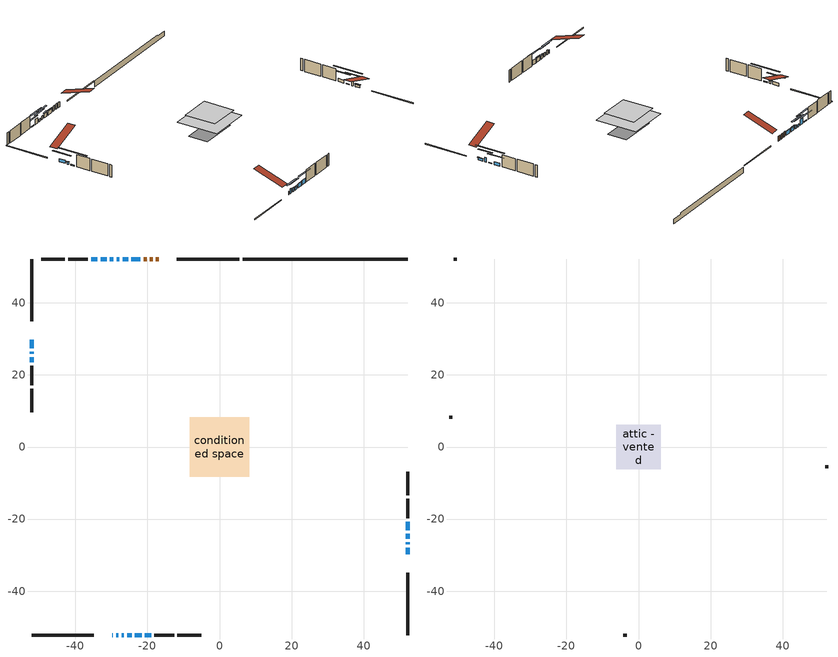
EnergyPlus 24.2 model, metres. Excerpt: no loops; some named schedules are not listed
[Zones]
conditioned space
 floor outside (Floor1 construction): -2.69,-2.69 -2.69,2.69 2.69,2.69 2.69,-2.69 z0.53
 floor adiabatic (AdiabaticFloorConstruction): -8.31,-8.31 -8.31,8.31 8.31,8.31 8.31,-8.31 z2.97
 floor foundation (Slab1 construction): -7.51,-3.92 -7.51,3.92 7.51,3.92 7.51,-3.92 z-1.8
 wall outside (RimJoist1 construction): 5.53,52.18 -11.8,52.18 / -52.18,-52.18 -34.85,-52.18 / -52.18,52.18 -52.18,34.85 / 52.18,-52.18 52.18,-34.85 z0.53:0.83
 wall outside (AdiabaticWallConstruction 1): -16.83,52.18 -17.66,52.18 / -18.59,52.18 -19.3,52.18 / -20.23,52.18 -21.06,52.18 z0.53:2.56
 wall outside (AdiabaticWallConstruction): -29.82,-52.18 -29.61,-52.18 / -52.18,29.82 -52.18,27.38 / -25.61,-52.18 -24.39,-52.18 / 52.18,-23.17 52.18,-20.73 z0.53:1.75; -28.68,-52.18 -28.07,-52.18 / 52.18,-27.06 52.18,-26.45 / -20.7,-52.18 -19,-52.18 z0.53:2.36; -27.15,-52.18 -26.53,-52.18 z0.53:2.06; 52.18,-29.82 52.18,-27.99 / -52.18,26.45 -52.18,25.84 / -29.5,52.18 -30.42,52.18 z0.53:1.45; -21.99,52.18 -24.43,52.18 / -23.46,-52.18 -21.63,-52.18 z0.53:2.05; -25.36,52.18 -26.88,52.18 z0.53:2.16; 52.18,-25.52 52.18,-24.1 / -52.18,24.91 -52.18,23.49 z0.53:0.86; -27.81,52.18 -28.57,52.18 z0.53:1.95; -31.34,52.18 -33,52.18 z0.53:2.61; -33.92,52.18 -35.58,52.18 z0.53:0.84
 wall outside (Wall1 construction): -36.51,52.18 -41.97,52.18 / -18.07,-52.18 -12.6,-52.18 / -52.18,22.56 -52.18,17.09 / 52.18,-19.8 52.18,-14.34 z0.53:5.41
 wall outside (Wall2 construction): -42.9,52.18 -49.47,52.18 / -11.68,-52.18 -5.1,-52.18 / -52.18,16.16 -52.18,9.59 / 52.18,-13.41 52.18,-6.84 z0.53:5.41
 wall foundation (FoundationWall1 construction): 6.46,52.18,-1.8 6.46,52.18,0.53 47.61,52.18,0.53 47.61,52.18,-0.04 52.18,52.18,-0.04 52.18,52.18,-1.8
 window (WindowConstruction 16): -29.82,-52.18 -29.61,-52.18 z0.53:1.75
 window (WindowConstruction 7): -28.68,-52.18 -28.07,-52.18 z0.53:2.36
 window (WindowConstruction 8): -27.14,-52.18 -26.53,-52.18 z0.53:2.05
 window (WindowConstruction 9): -52.18,29.82 -52.18,27.38 z0.53:1.75
 window (WindowConstruction 10): 52.18,-29.82 52.18,-27.99 z0.53:1.44
 window (WindowConstruction 11): -21.99,52.18 -24.43,52.18 z0.53:2.05
 window (WindowConstruction 12): -25.36,52.18 -26.88,52.18 z0.53:2.15
 window (WindowConstruction 13): -25.61,-52.18 -24.39,-52.18 z0.53:1.75
 window (WindowConstruction): 52.18,-27.06 52.18,-26.45 z0.53:2.36
 window (WindowConstruction 14): -23.46,-52.18 -21.63,-52.18 z0.53:2.05
 window (WindowConstruction 15): -52.18,26.45 -52.18,25.84 z0.53:1.44
 window (WindowConstruction 17): 52.18,-25.52 52.18,-24.1 z0.53:0.86
 window (WindowConstruction 18): -52.18,24.91 -52.18,23.49 z0.53:0.86
 window (WindowConstruction 1): 52.18,-23.17 52.18,-20.73 z0.53:1.75
 window (WindowConstruction 2): -27.81,52.18 -28.57,52.18 z0.53:1.95
 window (WindowConstruction 3): -29.5,52.18 -30.42,52.18 z0.53:1.44
 window (WindowConstruction 4): -31.34,52.18 -33,52.18 z0.53:2.61
 window (WindowConstruction 5): -33.93,52.18 -35.58,52.18 z0.53:0.83
 window (WindowConstruction 6): -20.7,-52.18 -19,-52.18 z0.53:2.36
 door (Door): -16.83,52.18 -17.66,52.18 z0.53:2.56
 door (Door 1): -18.59,52.18 -19.3,52.18 z0.53:2.56
 door (Door 2): -20.23,52.18 -21.06,52.18 z0.53:2.56
 ceiling adiabatic (AdiabaticFloorConstruction): 8.31,-8.31 8.31,8.31 -8.31,8.31 -8.31,-8.31 z2.97
attic - vented
 floor to conditioned space (Floor2 construction Reversed): -6.18,-6.18 -6.18,6.18 6.18,6.18 6.18,-6.18 z5.41
 wall outside (Wall3 construction): -50.4,52.18 -51.25,52.18 / -4.18,-52.18 -3.32,-52.18 / -52.18,8.67 -52.18,7.81 / 52.18,-5.91 52.18,-5.06 z0.53:5.41
 roof outside (Roof1 construction): -15.9,52.18,5.41 -15.9,40.15,9.42 -12.73,40.15,9.42 -12.73,52.18,5.41; -30.75,-52.18,5.41 -30.75,-40.15,9.42 -33.92,-40.15,9.42 -33.92,-52.18,5.41; -52.18,30.75,5.41 -40.15,30.75,9.42 -40.15,33.92,9.42 -52.18,33.92,5.41; 52.18,-30.75,5.41 40.15,-30.75,9.42 40.15,-33.92,9.42 52.18,-33.92,5.41
shading: -25.43,-52.18 -31.32,-52.18 -31.32,-52.59 -25.43,-52.59 z5; -23.9,-52.18 -29.78,-52.18 -29.78,-52.59 -23.9,-52.59 z4.69; -52.18,24.74 -52.18,32.46 -52.59,32.46 -52.59,24.74 z4.39; 52.18,-27.79 52.18,-30.02 52.59,-30.02 52.59,-27.79 z1.65; -24.63,52.18 -21.79,52.18 -21.79,52.59 -24.63,52.59 z2.26; -27.08,52.18 -25.16,52.18 -25.16,52.59 -27.08,52.59 z2.36; -24.19,-52.18 -25.81,-52.18 -25.81,-52.59 -24.19,-52.59 z1.95; 52.18,-23.81 52.18,-29.7 52.59,-29.7 52.59,-23.81 z5; -21.43,-52.18 -23.66,-52.18 -23.66,-52.59 -21.43,-52.59 z2.26; -52.18,25.64 -52.18,26.65 -52.59,26.65 -52.59,25.64 z1.65; 52.18,-18.72 52.18,-30.9 52.59,-30.9 52.59,-18.72 z6.24; -52.18,18.11 -52.18,30.29 -52.59,30.29 -52.59,18.11 z6.24; 52.18,-18.09 52.18,-25.81 52.59,-25.81 52.59,-18.09 z4.39; -31.21,52.18 -25.17,52.18 -25.17,52.59 -31.21,52.59 z4.59; -33.05,52.18 -26.86,52.18 -26.86,52.59 -33.05,52.59 z4.08; -35.64,52.18 -28.7,52.18 -28.7,52.59 -35.64,52.59 z5.25; -38.22,52.18 -31.29,52.18 -31.29,52.59 -38.22,52.59 z3.47; -16.36,-52.18 -23.34,-52.18 -23.34,-52.59 -16.36,-52.59 z5
[Building]
Building 1: Terrain=Suburbs
[Site:Location]
Toronto City Centre_ON: Latitude {deg}=43.63; Longitude {deg}=-79.39; Time Zone {hr}=-5; Elevation {m}=77; Keep Site Location Information=Yes
[Site:GroundTemperature:Shallow]
5.01852, 3.26908, 3.12898, 3.95918, 7.29196, 10.6092, 13.4851, 15.3069, 15.4617, 13.9799, 11.1774, 7.9619
[Site:WaterMainsTemperature]
Calculation Method=Schedule; Temperature Schedule=mains temperature schedule
[Material] Roughness=Rough; Thermal Absorptance=0.9
Name | Thickness {m} | Conductivity {W/m-K} | Density {kg/m3} | Specific Heat {J/kg-K} | Solar Absorptance | Visible Absorptance
asphalt or fiberglass shingles | 0.00635 | 0.162714 | 1121.4 | 1465.45 | 0.4 | 0.4
ceiling stud and cavity | 0.1397 | 0.0759208 | 65.682 | 1177.47 | 0.7 | 0.7
concrete 4.0 in. | 0.1016 | 1.803125 | 2242.8 | 837.4 | 0.7 | 0.7
concrete 8.0 in. | 0.2032 | 1.803125 | 2242.8 | 837.4 | 0.7 | 0.7
door material | 0.04445 | 0.327969 | 512.64 | 1214.23 | 0.7 | 0.7
door material 1 | 0.04445 | 0.0639163 | 512.64 | 1214.23 | 0.7 | 0.7
door material 2 | 0.04445 | 0.188738 | 512.64 | 1214.23 | 0.7 | 0.7
exterior vertical ins | 0.0247524 | 0.029427 | 32.04 | 1214.23 | 0.7 | 0.7
floor covering | 0.0127 | 0.0433444 | 54.468 | 1339.84 | 0.6 | 0.6
floor rigid ins | 0.103632 | 0.029427 | 32.04 | 1214.23 | 0.7 | 0.7
floor rigid ins 1; wall rigid ins 1 | 0.512978 | 0.029427 | 32.04 | 1214.23 | 0.7 | 0.7
floor stud and cavity | 0.1397 | 0.233898 | 92.3553 | 1139.71 | 0.7 | 0.7
floor stud and cavity 1 | 0.1397 | 1.75129 | 37.0049 | 1207.88 | 0.7 | 0.7
furniture material conditioned space 1 | 0.1524 | 0.115458 | 640.8 | 1214.23 | 0.6 | 0.6
gypsum board | 0.0127 | 0.160291 | 801 | 837.4 | 0.6 | 0.6
gypsum board 1 | 0.0127 | 0.160291 | 801 | 837.4 | 0.7 | 0.7
osb sheathing 0.5 in. | 0.0127 | 0.115458 | 512.64 | 1214.23 | 0.7 | 0.7
osb sheathing 0.75 in. | 0.01905 | 0.115458 | 512.64 | 1214.23 | 0.7 | 0.7
osb sheathing 2.0 in. | 0.0508 | 0.115458 | 512.64 | 1214.23 | 0.7 | 0.7
rim joist rigid ins; wall rigid ins | 0.051816 | 0.029427 | 32.04 | 1214.23 | 0.7 | 0.7
rim joist stud and cavity | 0.0508 | 0.035244 | 125.044 | 1163.47 | 0.6 | 0.6
wall stud and cavity | 0.1397 | 0.158678 | 139.0536 | 1170.24 | 0.7 | 0.7
wall stud and cavity 1 | 0.1397 | 0.160606 | 139.0536 | 1170.24 | 0.7 | 0.7
wall stud and cavity 2 | 0.0889 | 6.9971 | 50.32683 | 1063.81 | 0.6 | 0.6
wall stud and cavity 3 | 0.0889 | 0.380278 | 52.3479 | 1209.89 | 0.7 | 0.7
wall stud and cavity 4 | 0.0889 | 0.391764 | 83.0341 | 1211.67 | 0.7 | 0.7
wood siding | 0.0254 | 0.102417 | 544.68 | 1172.36 | 0.4 | 0.4
wood siding 1 | 0.00254 | 0.102417 | 544.68 | 1172.36 | 0.4 | 0.4
wood siding 2; wood siding 3; wood siding 4 | 0.0254 | 0.102417 | 544.68 | 1172.36 | 0.7 | 0.7
[WindowMaterial:SimpleGlazingSystem]
Name | U-Factor {W/m2-K} | Solar Heat Gain Coefficient
WindowMaterial | 2.51195 | 0.59
WindowMaterial 1 | 2.438701 | 0.62
WindowMaterial 10 | 2.5375 | 0.58
WindowMaterial 11 | 2.38476 | 0.65
WindowMaterial 12 | 2.56248 | 0.57
WindowMaterial 13 | 2.67661 | 0.51
WindowMaterial 14 | 2.731118 | 0.48
WindowMaterial 2 | 2.48583 | 0.6
WindowMaterial 3 | 2.50173 | 0.59
WindowMaterial 4 | 2.97981 | 0.59
WindowMaterial 5 | 2.72544 | 0.5
WindowMaterial 6 | 2.37568 | 0.65
WindowMaterial 7 | 2.52217 | 0.59
WindowMaterial 8 | 2.418828 | 0.63
WindowMaterial 9 | 2.393277 | 0.64
[Construction]
AdiabaticFloorConstruction: floor stud and cavity 1, floor rigid ins 1, osb sheathing 0.75 in., floor covering
AdiabaticWallConstruction: wood siding 3, wall rigid ins 1, wall stud and cavity 3, gypsum board
AdiabaticWallConstruction 1: wood siding 4, wall rigid ins 1, wall stud and cavity 3, gypsum board
Door: door material
Door 1: door material 1
Door 2: door material 2
Floor1 construction: floor stud and cavity, floor rigid ins, osb sheathing 0.75 in., floor covering
Floor2 construction Reversed: gypsum board, ceiling stud and cavity
FoundationWall1 construction: concrete 8.0 in., gypsum board 1
furniture construction conditioned space 1: furniture material conditioned space 1
PartitionWallConstruction: gypsum board, wall stud and cavity 4, gypsum board
RimJoist1 construction: wood siding 2, rim joist rigid ins, osb sheathing 2.0 in., rim joist stud and cavity
Roof1 construction: asphalt or fiberglass shingles
Slab1 construction: concrete 4.0 in.
Wall1 construction: wood siding, wall rigid ins, osb sheathing 0.5 in., wall stud and cavity, gypsum board
Wall2 construction: wood siding, wall rigid ins, osb sheathing 0.5 in., wall stud and cavity 1, gypsum board
Wall3 construction: wood siding 1, wall stud and cavity 2
WindowConstruction; WindowConstruction 7: WindowMaterial
WindowConstruction 1; WindowConstruction 9: WindowMaterial 1
WindowConstruction 10; WindowConstruction 3: WindowMaterial 3
WindowConstruction 11: WindowMaterial 8
WindowConstruction 12: WindowMaterial 9
WindowConstruction 13: WindowMaterial 10
WindowConstruction 14: WindowMaterial 11
WindowConstruction 15: WindowMaterial 12
WindowConstruction 16: WindowMaterial 13
WindowConstruction 17; WindowConstruction 18: WindowMaterial 14
WindowConstruction 2: WindowMaterial 2
WindowConstruction 4: WindowMaterial 4
WindowConstruction 5: WindowMaterial 5
WindowConstruction 6: WindowMaterial 6
WindowConstruction 8: WindowMaterial 7
[Zone] Multiplier=1; Part of Total Floor Area=Yes
Name | Volume {m3}
attic - vented | 99.3139
conditioned space | 1041.3
[Space]
Name | Zone | Volume {m3}
attic - vented 1 | attic - vented | 99.3139
conditioned space 1 | conditioned space | 1041.3
[ZoneInfiltration:EffectiveLeakageArea]
infil attic - vented 1: Zone or Space=attic - vented 1; Schedule=Always On Discrete; Effective Air Leakage Area {cm2}=6423.58; Stack Coefficient=0.000617982; Wind Coefficient=1.67961e-05
[ZoneMixing]
whole house fan mix: Zone or Space=attic - vented; Schedule=Always On Continuous; Design Flow Rate Calculation Method=Flow/Zone; Design Flow Rate {m3/s}=0; Source Zone or Space=conditioned space
[SurfaceProperty:ExposedFoundationPerimeter]
Slab1: Exposed Perimeter Calculation Method=TotalExposedPerimeter; Total Exposed Perimeter {m}=45.719
[InternalMass] Zone or ZoneList=conditioned space; Space or SpaceList=conditioned space 1
Name | Construction | Surface Area {m2}
furniture mass conditioned space 1 | furniture construction conditioned space 1 | 169.116
partition wall mass | PartitionWallConstruction | 422.791
[Lights]
interior lighting: Zone or ZoneList or Space or SpaceList=conditioned space 1; Schedule=interior lighting schedule; Design Level Calculation Method=LightingLevel; Lighting Level {W}=343.2; Return Air Fraction=0; Fraction Radiant=0.6; Fraction Visible=0.2; Fraction Replaceable=1
[People]
occupants: Zone or ZoneList or Space or SpaceList=conditioned space 1; Number of People Schedule=occupants schedule; Number of People Calculation Method=People; Number of People=3; Fraction Radiant=0.314171; Sensible Heat Fraction=0.56303; Activity Level Schedule=occupants activity schedule; Carbon Dioxide Generation Rate {m3/s-W}=0; Enable ASHRAE 55 Comfort Warnings=No; Mean Radiant Temperature Calculation Type=EnclosureAveraged
[ElectricEquipment] Zone or ZoneList or Space or SpaceList=conditioned space 1; Design Level Calculation Method=EquipmentLevel
Name | Schedule | Design Level {W} | Fraction Latent | Fraction Radiant | Fraction Lost
clothes dryer | clothes dryer schedule | 140.772 | 0.015 | 0.081 | 0.85
clothes washer | clothes washer schedule | 32.1985 | 0.03 | 0.162 | 0.7
cooking range | cooking range schedule | 215.147 | 0.08 | 0.432 | 0.2
dishwasher | dishwasher schedule | 66.8632 | 0.3 | 0.18 | 0.4
fridge | fridge schedule | 72.9452 | 0 | 0.6 | 0
mech vent bath fan 0 | mech vent bath fan 0 schedule | 50.2 | 0 | 0 | 1
mech vent bath fan 1 | mech vent bath fan 1 schedule | 50.2 | 0 | 0 | 1
mech vent house fan | mech vent house fan schedule | 0 | 0 | 0 | 1
mech vent house fan cfis | mech vent house fan cfis schedule | 0 | 0 | 0 | 0
mech vent range fan 0 | mech vent range fan 0 schedule | 57 | 0 | 0 | 1
misc plug loads | misc plug loads schedule | 494.7 | 0.045 | 0.513 | 0.1
whole house fan | Always On Discrete | 0 | 0 | 0 | 1
[OtherEquipment] Zone or ZoneList or Space or SpaceList=conditioned space 1; Design Level Calculation Method=EquipmentLevel
Name | Fuel Type | Schedule | Design Level {W} | Fraction Latent | Fraction Radiant | Fraction Lost
clothes dryer 1 | Electricity | clothes dryer schedule | 0 | 0.015 | 0.081 | 0.85
cooking range 1 | Electricity | cooking range schedule | 0 | 0.08 | 0.432 | 0.2
general water use latent | None | general water use schedule | 62.594 | 1 | 0 | 0
general water use sensible | None | general water use schedule | -61.6891 | 0 | 0.6 | 0
mech vent house fan latent load | None | Always On Discrete | 0 | 1 | 0 | 0
mech vent house fan sensible load | None | Always On Discrete | 0 | 0 | 0 | 0
water heater energy adjustment1 | NaturalGas | Always On Discrete | 0.01 | 0 | 0 | 1
[ZoneInfiltration:DesignFlowRate] Zone or ZoneList or Space or SpaceList=conditioned space 1; Schedule=Always On Discrete; Design Flow Rate Calculation Method=Flow/Zone; Design Flow Rate {m3/s}=0
infil flow; natural vent flow; whole house fan flow
[Foundation:Kiva]
Foundation Kiva 1: Initial Indoor Air Temperature {C}=18; Wall Height Above Grade {m}=0.530017; Wall Depth Below Slab {m}=0.2032; Custom Block Material Name 1=exterior vertical ins; Custom Block Depth 1 {m}=2.33001; Custom Block X Position 1 {m}=0.2159; Custom Block Z Position 1 {m}=0
[Foundation:Kiva:Settings]
Soil Conductivity {W/m-K}=0.849921; Soil Density {kg/m3}=1842.3; Soil Specific Heat {J/kg-K}=418.7; Ground Solar Absorptivity=0.9; Ground Thermal Absorptivity=0.9; Ground Surface Roughness {m}=0.03; Far-Field Width {m}=40; Deep-Ground Boundary Condition=ZeroFlux; Deep-Ground Depth {m}=40; Minimum Cell Dimension {m}=0.2; Maximum Cell Growth Coefficient=3; Simulation Timestep=Timestep
[Exterior:Lights]
exterior lighting: Schedule=exterior lighting schedule; Design Level {W}=75.6
[Schedule:Constant]
Name | Hourly Value
Always On Continuous; mech vent house fan schedule; mech vent house fan cfis schedule; Always On Discrete | 1
occupants activity schedule | 117.228
fridge schedule | 0
[Schedule:Week:Daily]
interior lighting schedule Week Rule - Jan1-Jan27: interior lighting schedule day, interior lighting schedule day, interior lighting schedule day, interior lighting schedule day, interior lighting schedule day, interior lighting schedule day, interior lighting schedule day, interior lighting schedule default day, interior lighting schedule default day, interior lighting schedule default day, interior lighting schedule default day, interior lighting schedule default day
interior lighting schedule Week Rule - Jan28-Feb3: interior lighting schedule day, interior lighting schedule day, interior lighting schedule day, interior lighting schedule day, interior lighting schedule day 1, interior lighting schedule day 1, interior lighting schedule day 1, interior lighting schedule default day, interior lighting schedule default day, interior lighting schedule default day, interior lighting schedule default day, interior lighting schedule default day
interior lighting schedule Week Rule - Feb4-Feb24: interior lighting schedule day 1, interior lighting schedule day 1, interior lighting schedule day 1, interior lighting schedule day 1, interior lighting schedule day 1, interior lighting schedule day 1, interior lighting schedule day 1, interior lighting schedule default day, interior lighting schedule default day, interior lighting schedule default day, interior lighting schedule default day, interior lighting schedule default day
interior lighting schedule Week Rule - Feb25-Mar3: interior lighting schedule day 1, interior lighting schedule day 1, interior lighting schedule day 1, interior lighting schedule day 1, interior lighting schedule day 2, interior lighting schedule day 2, interior lighting schedule day 2, interior lighting schedule default day, interior lighting schedule default day, interior lighting schedule default day, interior lighting schedule default day, interior lighting schedule default day
interior lighting schedule Week Rule - Mar4-Mar31: interior lighting schedule day 2, interior lighting schedule day 2, interior lighting schedule day 2, interior lighting schedule day 2, interior lighting schedule day 2, interior lighting schedule day 2, interior lighting schedule day 2, interior lighting schedule default day, interior lighting schedule default day, interior lighting schedule default day, interior lighting schedule default day, interior lighting schedule default day
interior lighting schedule Week Rule - Apr1-Apr28: interior lighting schedule day 3, interior lighting schedule day 3, interior lighting schedule day 3, interior lighting schedule day 3, interior lighting schedule day 3, interior lighting schedule day 3, interior lighting schedule day 3, interior lighting schedule default day, interior lighting schedule default day, interior lighting schedule default day, interior lighting schedule default day, interior lighting schedule default day
interior lighting schedule Week Rule - Apr29-May5: interior lighting schedule day 3, interior lighting schedule day 3, interior lighting schedule day 4, interior lighting schedule day 4, interior lighting schedule day 4, interior lighting schedule day 4, interior lighting schedule day 4, interior lighting schedule default day, interior lighting schedule default day, interior lighting schedule default day, interior lighting schedule default day, interior lighting schedule default day
interior lighting schedule Week Rule - May6-May26: interior lighting schedule day 4, interior lighting schedule day 4, interior lighting schedule day 4, interior lighting schedule day 4, interior lighting schedule day 4, interior lighting schedule day 4, interior lighting schedule day 4, interior lighting schedule default day, interior lighting schedule default day, interior lighting schedule default day, interior lighting schedule default day, interior lighting schedule default day
interior lighting schedule Week Rule - May27-Jun2: interior lighting schedule day 4, interior lighting schedule day 4, interior lighting schedule day 4, interior lighting schedule day 4, interior lighting schedule day 4, interior lighting schedule day 5, interior lighting schedule day 5, interior lighting schedule default day, interior lighting schedule default day, interior lighting schedule default day, interior lighting schedule default day, interior lighting schedule default day
interior lighting schedule Week Rule - Jun3-Jun30: interior lighting schedule day 5, interior lighting schedule day 5, interior lighting schedule day 5, interior lighting schedule day 5, interior lighting schedule day 5, interior lighting schedule day 5, interior lighting schedule day 5, interior lighting schedule default day, interior lighting schedule default day, interior lighting schedule default day, interior lighting schedule default day, interior lighting schedule default day
interior lighting schedule Week Rule - Jul1-Jul28: interior lighting schedule day 6, interior lighting schedule day 6, interior lighting schedule day 6, interior lighting schedule day 6, interior lighting schedule day 6, interior lighting schedule day 6, interior lighting schedule day 6, interior lighting schedule default day, interior lighting schedule default day, interior lighting schedule default day, interior lighting schedule default day, interior lighting schedule default day
interior lighting schedule Week Rule - Jul29-Aug4: interior lighting schedule day 6, interior lighting schedule day 6, interior lighting schedule day 6, interior lighting schedule day 7, interior lighting schedule day 7, interior lighting schedule day 7, interior lighting schedule day 7, interior lighting schedule default day, interior lighting schedule default day, interior lighting schedule default day, interior lighting schedule default day, interior lighting schedule default day
interior lighting schedule Week Rule - Aug5-Aug25: interior lighting schedule day 7, interior lighting schedule day 7, interior lighting schedule day 7, interior lighting schedule day 7, interior lighting schedule day 7, interior lighting schedule day 7, interior lighting schedule day 7, interior lighting schedule default day, interior lighting schedule default day, interior lighting schedule default day, interior lighting schedule default day, interior lighting schedule default day
interior lighting schedule Week Rule - Aug26-Sep1: interior lighting schedule day 7, interior lighting schedule day 7, interior lighting schedule day 7, interior lighting schedule day 7, interior lighting schedule day 7, interior lighting schedule day 7, interior lighting schedule day 8, interior lighting schedule default day, interior lighting schedule default day, interior lighting schedule default day, interior lighting schedule default day, interior lighting schedule default day
interior lighting schedule Week Rule - Sep2-Sep29: interior lighting schedule day 8, interior lighting schedule day 8, interior lighting schedule day 8, interior lighting schedule day 8, interior lighting schedule day 8, interior lighting schedule day 8, interior lighting schedule day 8, interior lighting schedule default day, interior lighting schedule default day, interior lighting schedule default day, interior lighting schedule default day, interior lighting schedule default day
interior lighting schedule Week Rule - Sep30-Oct6: interior lighting schedule day 8, interior lighting schedule day 9, interior lighting schedule day 9, interior lighting schedule day 9, interior lighting schedule day 9, interior lighting schedule day 9, interior lighting schedule day 9, interior lighting schedule default day, interior lighting schedule default day, interior lighting schedule default day, interior lighting schedule default day, interior lighting schedule default day
interior lighting schedule Week Rule - Oct7-Oct27: interior lighting schedule day 9, interior lighting schedule day 9, interior lighting schedule day 9, interior lighting schedule day 9, interior lighting schedule day 9, interior lighting schedule day 9, interior lighting schedule day 9, interior lighting schedule default day, interior lighting schedule default day, interior lighting schedule default day, interior lighting schedule default day, interior lighting schedule default day
interior lighting schedule Week Rule - Oct28-Nov3: interior lighting schedule day 9, interior lighting schedule day 9, interior lighting schedule day 9, interior lighting schedule day 9, interior lighting schedule day 10, interior lighting schedule day 10, interior lighting schedule day 10, interior lighting schedule default day, interior lighting schedule default day, interior lighting schedule default day, interior lighting schedule default day, interior lighting schedule default day
interior lighting schedule Week Rule - Nov4-Nov24: interior lighting schedule day 10, interior lighting schedule day 10, interior lighting schedule day 10, interior lighting schedule day 10, interior lighting schedule day 10, interior lighting schedule day 10, interior lighting schedule day 10, interior lighting schedule default day, interior lighting schedule default day, interior lighting schedule default day, interior lighting schedule default day, interior lighting schedule default day
interior lighting schedule Week Rule - Nov25-Dec1: interior lighting schedule day 10, interior lighting schedule day 10, interior lighting schedule day 10, interior lighting schedule day 10, interior lighting schedule day 10, interior lighting schedule day 10, interior lighting schedule day 11, interior lighting schedule default day, interior lighting schedule default day, interior lighting schedule default day, interior lighting schedule default day, interior lighting schedule default day
interior lighting schedule Week Rule - Dec2-Dec31: interior lighting schedule day 11, interior lighting schedule day 11, interior lighting schedule day 11, interior lighting schedule day 11, interior lighting schedule day 11, interior lighting schedule day 11, interior lighting schedule day 11, interior lighting schedule default day, interior lighting schedule default day, interior lighting schedule default day, interior lighting schedule default day, interior lighting schedule default day
occupants schedule Week Rule - Jan1-Dec31: occupants schedule day, occupants schedule day, occupants schedule day, occupants schedule day, occupants schedule day, occupants schedule day, occupants schedule day, occupants schedule default day, occupants schedule default day, occupants schedule default day, occupants schedule default day, occupants schedule default day
clothes dryer schedule Week Rule - Jan1-Dec31: clothes dryer schedule day, clothes dryer schedule day, clothes dryer schedule day, clothes dryer schedule day, clothes dryer schedule day, clothes dryer schedule day, clothes dryer schedule day, clothes dryer schedule default day, clothes dryer schedule default day, clothes dryer schedule default day, clothes dryer schedule default day, clothes dryer schedule default day
clothes washer schedule Week Rule - Jan1-Dec31: clothes washer schedule day, clothes washer schedule day, clothes washer schedule day, clothes washer schedule day, clothes washer schedule day, clothes washer schedule day, clothes washer schedule day, clothes washer schedule default day, clothes washer schedule default day, clothes washer schedule default day, clothes washer schedule default day, clothes washer schedule default day
cooking range schedule Week Rule - Jan1-Dec31: cooking range schedule day, cooking range schedule day, cooking range schedule day, cooking range schedule day, cooking range schedule day, cooking range schedule day, cooking range schedule day, cooking range schedule default day, cooking range schedule default day, cooking range schedule default day, cooking range schedule default day, cooking range schedule default day
dishwasher schedule Week Rule - Jan1-Dec31: dishwasher schedule day, dishwasher schedule day, dishwasher schedule day, dishwasher schedule day, dishwasher schedule day, dishwasher schedule day, dishwasher schedule day, dishwasher schedule default day, dishwasher schedule default day, dishwasher schedule default day, dishwasher schedule default day, dishwasher schedule default day
mech vent bath fan 0 schedule Week Rule - Jan1-Dec31: mech vent bath fan 0 schedule day, mech vent bath fan 0 schedule day, mech vent bath fan 0 schedule day, mech vent bath fan 0 schedule day, mech vent bath fan 0 schedule day, mech vent bath fan 0 schedule day, mech vent bath fan 0 schedule day, mech vent bath fan 0 schedule default day, mech vent bath fan 0 schedule default day, mech vent bath fan 0 schedule default day, mech vent bath fan 0 schedule default day, mech vent bath fan 0 schedule default day
mech vent bath fan 1 schedule Week Rule - Jan1-Dec31: mech vent bath fan 1 schedule day, mech vent bath fan 1 schedule day, mech vent bath fan 1 schedule day, mech vent bath fan 1 schedule day, mech vent bath fan 1 schedule day, mech vent bath fan 1 schedule day, mech vent bath fan 1 schedule day, mech vent bath fan 1 schedule default day, mech vent bath fan 1 schedule default day, mech vent bath fan 1 schedule default day, mech vent bath fan 1 schedule default day, mech vent bath fan 1 schedule default day
mech vent range fan 0 schedule Week Rule - Jan1-Dec31: mech vent range fan 0 schedule day, mech vent range fan 0 schedule day, mech vent range fan 0 schedule day, mech vent range fan 0 schedule day, mech vent range fan 0 schedule day, mech vent range fan 0 schedule day, mech vent range fan 0 schedule day, mech vent range fan 0 schedule default day, mech vent range fan 0 schedule default day, mech vent range fan 0 schedule default day, mech vent range fan 0 schedule default day, mech vent range fan 0 schedule default day
misc plug loads schedule Week Rule - Jan1-Dec31: misc plug loads schedule day, misc plug loads schedule day, misc plug loads schedule day, misc plug loads schedule day, misc plug loads schedule day, misc plug loads schedule day, misc plug loads schedule day, misc plug loads schedule default day, misc plug loads schedule default day, misc plug loads schedule default day, misc plug loads schedule default day, misc plug loads schedule default day
general water use schedule Week Rule - Jan1-Dec31: general water use schedule day, general water use schedule day, general water use schedule day, general water use schedule day, general water use schedule day, general water use schedule day, general water use schedule day, general water use schedule default day, general water use schedule default day, general water use schedule default day, general water use schedule default day, general water use schedule default day
exterior lighting schedule Week Rule - Jan1-Jan27: exterior lighting schedule day, exterior lighting schedule day, exterior lighting schedule day, exterior lighting schedule day, exterior lighting schedule day, exterior lighting schedule day, exterior lighting schedule day, exterior lighting schedule default day, exterior lighting schedule default day, exterior lighting schedule default day, exterior lighting schedule default day, exterior lighting schedule default day
exterior lighting schedule Week Rule - Jan28-Feb3: exterior lighting schedule day, exterior lighting schedule day, exterior lighting schedule day, exterior lighting schedule day, exterior lighting schedule day 1, exterior lighting schedule day 1, exterior lighting schedule day 1, exterior lighting schedule default day, exterior lighting schedule default day, exterior lighting schedule default day, exterior lighting schedule default day, exterior lighting schedule default day
exterior lighting schedule Week Rule - Feb4-Feb24: exterior lighting schedule day 1, exterior lighting schedule day 1, exterior lighting schedule day 1, exterior lighting schedule day 1, exterior lighting schedule day 1, exterior lighting schedule day 1, exterior lighting schedule day 1, exterior lighting schedule default day, exterior lighting schedule default day, exterior lighting schedule default day, exterior lighting schedule default day, exterior lighting schedule default day
exterior lighting schedule Week Rule - Feb25-Mar3: exterior lighting schedule day 1, exterior lighting schedule day 1, exterior lighting schedule day 1, exterior lighting schedule day 1, exterior lighting schedule day 2, exterior lighting schedule day 2, exterior lighting schedule day 2, exterior lighting schedule default day, exterior lighting schedule default day, exterior lighting schedule default day, exterior lighting schedule default day, exterior lighting schedule default day
exterior lighting schedule Week Rule - Mar4-Mar31: exterior lighting schedule day 2, exterior lighting schedule day 2, exterior lighting schedule day 2, exterior lighting schedule day 2, exterior lighting schedule day 2, exterior lighting schedule day 2, exterior lighting schedule day 2, exterior lighting schedule default day, exterior lighting schedule default day, exterior lighting schedule default day, exterior lighting schedule default day, exterior lighting schedule default day
exterior lighting schedule Week Rule - Apr1-Apr28: exterior lighting schedule day 3, exterior lighting schedule day 3, exterior lighting schedule day 3, exterior lighting schedule day 3, exterior lighting schedule day 3, exterior lighting schedule day 3, exterior lighting schedule day 3, exterior lighting schedule default day, exterior lighting schedule default day, exterior lighting schedule default day, exterior lighting schedule default day, exterior lighting schedule default day
exterior lighting schedule Week Rule - Apr29-May5: exterior lighting schedule day 3, exterior lighting schedule day 3, exterior lighting schedule day 4, exterior lighting schedule day 4, exterior lighting schedule day 4, exterior lighting schedule day 4, exterior lighting schedule day 4, exterior lighting schedule default day, exterior lighting schedule default day, exterior lighting schedule default day, exterior lighting schedule default day, exterior lighting schedule default day
exterior lighting schedule Week Rule - May6-May26: exterior lighting schedule day 4, exterior lighting schedule day 4, exterior lighting schedule day 4, exterior lighting schedule day 4, exterior lighting schedule day 4, exterior lighting schedule day 4, exterior lighting schedule day 4, exterior lighting schedule default day, exterior lighting schedule default day, exterior lighting schedule default day, exterior lighting schedule default day, exterior lighting schedule default day
[Schedule:Year]
interior lighting schedule: interior lighting schedule Week Rule - Jan1-Jan27, 1, 1, 1, 27, interior lighting schedule Week Rule - Jan28-Feb3, 1, 28, 2, 3, interior lighting schedule Week Rule - Feb4-Feb24, 2, 4, 2, 24, interior lighting schedule Week Rule - Feb25-Mar3, 2, 25, 3, 3, interior lighting schedule Week Rule - Mar4-Mar31, 3, 4, 3, 31, interior lighting schedule Week Rule - Apr1-Apr28, 4, 1, 4, 28, interior lighting schedule Week Rule - Apr29-May5, 4, 29, 5, 5, interior lighting schedule Week Rule - May6-May26, 5, 6, 5, 26, interior lighting schedule Week Rule - May27-Jun2, 5, 27, 6, 2, interior lighting schedule Week Rule - Jun3-Jun30, 6, 3, 6, 30, interior lighting schedule Week Rule - Jul1-Jul28, 7, 1, 7, 28, interior lighting schedule Week Rule - Jul29-Aug4, 7, 29, 8, 4, interior lighting schedule Week Rule - Aug5-Aug25, 8, 5, 8, 25, interior lighting schedule Week Rule - Aug26-Sep1, 8, 26, 9, 1, interior lighting schedule Week Rule - Sep2-Sep29, 9, 2, 9, 29, interior lighting schedule Week Rule - Sep30-Oct6, 9, 30, 10, 6, interior lighting schedule Week Rule - Oct7-Oct27, 10, 7, 10, 27, interior lighting schedule Week Rule - Oct28-Nov3, 10, 28, 11, 3, interior lighting schedule Week Rule - Nov4-Nov24, 11, 4, 11, 24, interior lighting schedule Week Rule - Nov25-Dec1, 11, 25, 12, 1, interior lighting schedule Week Rule - Dec2-Dec31, 12, 2, 12, 31
occupants schedule: occupants schedule Week Rule - Jan1-Dec31, 1, 1, 12, 31
clothes dryer schedule: clothes dryer schedule Week Rule - Jan1-Dec31, 1, 1, 12, 31
clothes washer schedule: clothes washer schedule Week Rule - Jan1-Dec31, 1, 1, 12, 31
cooking range schedule: cooking range schedule Week Rule - Jan1-Dec31, 1, 1, 12, 31
dishwasher schedule: dishwasher schedule Week Rule - Jan1-Dec31, 1, 1, 12, 31
mech vent bath fan 0 schedule: mech vent bath fan 0 schedule Week Rule - Jan1-Dec31, 1, 1, 12, 31
mech vent bath fan 1 schedule: mech vent bath fan 1 schedule Week Rule - Jan1-Dec31, 1, 1, 12, 31
mech vent range fan 0 schedule: mech vent range fan 0 schedule Week Rule - Jan1-Dec31, 1, 1, 12, 31
misc plug loads schedule: misc plug loads schedule Week Rule - Jan1-Dec31, 1, 1, 12, 31
general water use schedule: general water use schedule Week Rule - Jan1-Dec31, 1, 1, 12, 31
exterior lighting schedule: exterior lighting schedule Week Rule - Jan1-Jan27, 1, 1, 1, 27, exterior lighting schedule Week Rule - Jan28-Feb3, 1, 28, 2, 3, exterior lighting schedule Week Rule - Feb4-Feb24, 2, 4, 2, 24, exterior lighting schedule Week Rule - Feb25-Mar3, 2, 25, 3, 3, exterior lighting schedule Week Rule - Mar4-Mar31, 3, 4, 3, 31, exterior lighting schedule Week Rule - Apr1-Apr28, 4, 1, 4, 28, exterior lighting schedule Week Rule - Apr29-May5, 4, 29, 5, 5, exterior lighting schedule Week Rule - May6-May26, 5, 6, 5, 26, exterior lighting schedule Week Rule - May27-Jun2, 5, 27, 6, 2, exterior lighting schedule Week Rule - Jun3-Jun30, 6, 3, 6, 30, exterior lighting schedule Week Rule - Jul1-Jul28, 7, 1, 7, 28, exterior lighting schedule Week Rule - Jul29-Aug4, 7, 29, 8, 4, exterior lighting schedule Week Rule - Aug5-Aug25, 8, 5, 8, 25, exterior lighting schedule Week Rule - Aug26-Sep1, 8, 26, 9, 1, exterior lighting schedule Week Rule - Sep2-Sep29, 9, 2, 9, 29, exterior lighting schedule Week Rule - Sep30-Oct6, 9, 30, 10, 6, exterior lighting schedule Week Rule - Oct7-Oct27, 10, 7, 10, 27, exterior lighting schedule Week Rule - Oct28-Nov3, 10, 28, 11, 3, exterior lighting schedule Week Rule - Nov4-Nov24, 11, 4, 11, 24, exterior lighting schedule Week Rule - Nov25-Dec1, 11, 25, 12, 1, exterior lighting schedule Week Rule - Dec2-Dec31, 12, 2, 12, 31
[Schedule:Compact]
mains temperature schedule: Through: 01/01, For: AllDays, Until: 24:00, 8.80333, Through: 01/02, For: AllDays, Until: 24:00, 8.74333, Through: 01/03, For: AllDays, Until: 24:00, 8.68389, Through: 01/04, For: AllDays, Until: 24:00, 8.62611, Through: 01/05, For: AllDays, Until: 24:00, 8.56944, Through: 01/06, For: AllDays, Until: 24:00, 8.51389, Through: 01/07, For: AllDays, Until: 24:00, 8.45944, Through: 01/08, For: AllDays, Until: 24:00, 8.40611, Through: 01/09, For: AllDays, Until: 24:00, 8.35389, Through: 01/10, For: AllDays, Until: 24:00, 8.30278, Through: 01/11, For: AllDays, Until: 24:00, 8.25333, Through: 01/12, For: AllDays, Until: 24:00, 8.205, Through: 01/13, For: AllDays, Until: 24:00, 8.15778, Through: 01/14, For: AllDays, Until: 24:00, 8.11222, Through: 01/15, For: AllDays, Until: 24:00, 8.06778, Through: 01/16, For: AllDays, Until: 24:00, 8.02444, Through: 01/17, For: AllDays, Until: 24:00, 7.98222, Through: 01/18, For: AllDays, Until: 24:00, 7.94167, Through: 01/19, For: AllDays, Until: 24:00, 7.90222, Through: 01/20, For: AllDays, Until: 24:00, 7.86444, Through: 01/21, For: AllDays, Until: 24:00, 7.82778, Through: 01/22, For: AllDays, Until: 24:00, 7.79278, Through: 01/23, For: AllDays, Until: 24:00, 7.75889, Through: 01/24, For: AllDays, Until: 24:00, 7.72667, Through: 01/25, For: AllDays, Until: 24:00, 7.69556, Through: 01/26, For: AllDays, Until: 24:00, 7.66611, Through: 01/27, For: AllDays, Until: 24:00, 7.63778, Through: 01/28, For: AllDays, Until: 24:00, 7.61111, Through: 01/29, For: AllDays, Until: 24:00, 7.58556, Through: 01/30, For: AllDays, Until: 24:00, 7.56167, Through: 01/31, For: AllDays, Until: 24:00, 7.53944, Through: 02/01, For: AllDays, Until: 24:00, 7.51833, Through: 02/02, For: AllDays, Until: 24:00, 7.49889, Through: 02/03, For: AllDays, Until: 24:00, 7.48111, Through: 02/04, For: AllDays, Until: 24:00, 7.46444, Through: 02/05, For: AllDays, Until: 24:00, 7.44944, Through: 02/06, For: AllDays, Until: 24:00, 7.43556, Through: 02/07, For: AllDays, Until: 24:00, 7.42333, Through: 02/08, For: AllDays, Until: 24:00, 7.41278, Through: 02/09, For: AllDays, Until: 24:00, 7.40389, Through: 02/10, For: AllDays, Until: 24:00, 7.39611, Through: 02/11, For: AllDays, Until: 24:00, 7.39, Through: 02/12, For: AllDays, Until: 24:00, 7.38556, Through: 02/13, For: AllDays, Until: 24:00, 7.38222, Through: 02/14, For: AllDays, Until: 24:00, 7.38056, Through: 02/15, For: AllDays, Until: 24:00, 7.38056, Through: 02/16, For: AllDays, Until: 24:00, 7.38222, Through: 02/17, For: AllDays, Until: 24:00, 7.385, Through: 02/18, For: AllDays, Until: 24:00, 7.38944, Through: 02/19, For: AllDays, Until: 24:00, 7.395, Through: 02/20, For: AllDays, Until: 24:00, 7.40278, Through: 02/21, For: AllDays, Until: 24:00, 7.41167, Through: 02/22, For: AllDays, Until: 24:00, 7.42222, Through: 02/23, For: AllDays, Until: 24:00, 7.43389, Through: 02/24, For: AllDays, Until: 24:00, 7.44722, Through: 02/25, For: AllDays, Until: 24:00, 7.46222, Through: 02/26, For: AllDays, Until: 24:00, 7.47833, Through: 02/27, For: AllDays, Until: 24:00, 7.49611, Through: 02/28, For: AllDays, Until: 24:00, 7.51556, Through: 03/01, For: AllDays, Until: 24:00, 7.53667, Through: 03/02, For: AllDays, Until: 24:00, 7.55889, Through: 03/03, For: AllDays, Until: 24:00, 7.58222, Through: 03/04, For: AllDays, Until: 24:00, 7.60722, Through: 03/05, For: AllDays, Until: 24:00, 7.63389, Through: 03/06, For: AllDays, Until: 24:00, 7.66222, Through: 03/07, For: AllDays, Until: 24:00, 7.69111, Through: 03/08, For: AllDays, Until: 24:00, 7.72222, Through: 03/09, For: AllDays, Until: 24:00, 7.75444, Through: 03/10, For: AllDays, Until: 24:00, 7.78778, Through: 03/11, For: AllDays, Until: 24:00, 7.82278, Through: 03/12, For: AllDays, Until: 24:00, 7.85944, Through: 03/13, For: AllDays, Until: 24:00, 7.89722, Through: 03/14, For: AllDays, Until: 24:00, 7.93611, Through: 03/15, For: AllDays, Until: 24:00, 7.97667, Through: 03/16, For: AllDays, Until: 24:00, 8.01833, Through: 03/17, For: AllDays, Until: 24:00, 8.06167, Through: 03/18, For: AllDays, Until: 24:00, 8.10611, Through: 03/19, For: AllDays, Until: 24:00, 8.15167, Through: 03/20, For: AllDays, Until: 24:00, 8.19833, Through: 03/21, For: AllDays, Until: 24:00, 8.24667, Through: 03/22, For: AllDays, Until: 24:00, 8.29611, Through: 03/23, For: AllDays, Until: 24:00, 8.34667, Through: 03/24, For: AllDays, Until: 24:00, 8.39889, Through: 03/25, For: AllDays, Until: 24:00, 8.45167, Through: 03/26, For: AllDays, Until: 24:00, 8.50611, Through: 03/27, For: AllDays, Until: 24:00, 8.56167, Through: 03/28, For: AllDays, Until: 24:00, 8.61833, Through: 03/29, For: AllDays, Until: 24:00, 8.67611, Through: 03/30, For: AllDays, Until: 24:00, 8.735, Through: 03/31, For: AllDays, Until: 24:00, 8.795, Through: 04/01, For: AllDays, Until: 24:00, 8.85611, Through: 04/02, For: AllDays, Until: 24:00, 8.91833, Through: 04/03, For: AllDays, Until: 24:00, 8.98167, Through: 04/04, For: AllDays, Until: 24:00, 9.04556, Through: 04/05, For: AllDays, Until: 24:00, 9.11111, Through: 04/06, For: AllDays, Until: 24:00, 9.17722, Through: 04/07, For: AllDays, Until: 24:00, 9.24444, Through: 04/08, For: AllDays, Until: 24:00, 9.31222, Through: 04/09, For: AllDays, Until: 24:00, 9.38167, Through: 04/10, For: AllDays, Until: 24:00, 9.45167, Through: 04/11, For: AllDays, Until: 24:00, 9.52222, Through: 04/12, For: AllDays, Until: 24:00, 9.59444, Through: 04/13, For: AllDays, Until: 24:00, 9.66667, Through: 04/14, For: AllDays, Until: 24:00, 9.74, Through: 04/15, For: AllDays, Until: 24:00, 9.81444, Through: 04/16, For: AllDays, Until: 24:00, 9.88944, Through: 04/17, For: AllDays, Until: 24:00, 9.96556, Through: 04/18, For: AllDays, Until: 24:00, 10.0417, Through: 04/19, For: AllDays, Until: 24:00, 10.1189, Through: 04/20, For: AllDays, Until: 24:00, 10.1972, Through: 04/21, For: AllDays, Until: 24:00, 10.2756, Through: 04/22, For: AllDays, Until: 24:00, 10.355, Through: 04/23, For: AllDays, Until: 24:00, 10.435, Through: 04/24, For: AllDays, Until: 24:00, 10.515, Through: 04/25, For: AllDays, Until: 24:00, 10.5961, Through: 04/26, For: AllDays, Until: 24:00, 10.6778, Through: 04/27, For: AllDays, Until: 24:00, 10.76, Through: 04/28, For: AllDays, Until: 24:00, 10.8428, Through: 04/29, For: AllDays, Until: 24:00, 10.9261, Through: 04/30, For: AllDays, Until: 24:00, 11.0094, Through: 05/01, For: AllDays, Until: 24:00, 11.0933, Through: 05/02, For: AllDays, Until: 24:00, 11.1778, Through: 05/03, For: AllDays, Until: 24:00, 11.2628, Through: 05/04, For: AllDays, Until: 24:00, 11.3478, Through: 05/05, For: AllDays, Until: 24:00, 11.4333, Through: 05/06, For: AllDays, Until: 24:00, 11.5189, Through: 05/07, For: AllDays, Until: 24:00, 11.605, Through: 05/08, For: AllDays, Until: 24:00, 11.6917, Through: 05/09, For: AllDays, Until: 24:00, 11.7778, Through: 05/10, For: AllDays, Until: 24:00, 11.865, Through: 05/11, For: AllDays, Until: 24:00, 11.9517, Through: 05/12, For: AllDays, Until: 24:00, 12.0389, Through: 05/13, For: AllDays, Until: 24:00, 12.1261, Through: 05/14, For: AllDays, Until: 24:00, 12.2133, Through: 05/15, For: AllDays, Until: 24:00, 12.3006, Through: 05/16, For: AllDays, Until: 24:00, 12.3883, Through: 05/17, For: AllDays, Until: 24:00, 12.4756, Through: 05/18, For: AllDays, Until: 24:00, 12.5628, Through: 05/19, For: AllDays, Until: 24:00, 12.6506, Through: 05/20, For: AllDays, Until: 24:00, 12.7378, Through: 05/21, For: AllDays, Until: 24:00, 12.825, Through: 05/22, For: AllDays, Until: 24:00, 12.9122, Through: 05/23, For: AllDays, Until: 24:00, 12.9994, Through: 05/24, For: AllDays, Until: 24:00, 13.0861, Through: 05/25, For: AllDays, Until: 24:00, 13.1728, Through: 05/26, For: AllDays, Until: 24:00, 13.2594, Through: 05/27, For: AllDays, Until: 24:00, 13.3456, Through: 05/28, For: AllDays, Until: 24:00, 13.4317, Through: 05/29, For: AllDays, Until: 24:00, 13.5172, Through: 05/30, For: AllDays, Until: 24:00, 13.6028, Through: 05/31, For: AllDays, Until: 24:00, 13.6878, Through: 06/01, For: AllDays, Until: 24:00, 13.7722, Through: 06/02, For: AllDays, Until: 24:00, 13.8567, Through: 06/03, For: AllDays, Until: 24:00, 13.9406, Through: 06/04, For: AllDays, Until: 24:00, 14.0239, Through: 06/05, For: AllDays, Until: 24:00, 14.1067, Through: 06/06, For: AllDays, Until: 24:00, 14.1894, Through: 06/07, For: AllDays, Until: 24:00, 14.2711, Through: 06/08, For: AllDays, Until: 24:00, 14.3528, Through: 06/09, For: AllDays, Until: 24:00, 14.4339, Through: 06/10, For: AllDays, Until: 24:00, 14.5139, Through: 06/11, For: AllDays, Until: 24:00, 14.5939, Through: 06/12, For: AllDays, Until: 24:00, 14.6728, Through: 06/13, For: AllDays, Until: 24:00, 14.7511, Through: 06/14, For: AllDays, Until: 24:00, 14.8289, Through: 06/15, For: AllDays, Until: 24:00, 14.9061, Through: 06/16, For: AllDays, Until: 24:00, 14.9822, Through: 06/17, For: AllDays, Until: 24:00, 15.0578, Through: 06/18, For: AllDays, Until: 24:00, 15.1328, Through: 06/19, For: AllDays, Until: 24:00, 15.2067, Through: 06/20, For: AllDays, Until: 24:00, 15.28, Through: 06/21, For: AllDays, Until: 24:00, 15.3522, Through: 06/22, For: AllDays, Until: 24:00, 15.4239, Through: 06/23, For: AllDays, Until: 24:00, 15.4944, Through: 06/24, For: AllDays, Until: 24:00, 15.5639, Through: 06/25, For: AllDays, Until: 24:00, 15.6328, Through: 06/26, For: AllDays, Until: 24:00, 15.7006, Through: 06/27, For: AllDays, Until: 24:00, 15.7678, Through: 06/28, For: AllDays, Until: 24:00, 15.8333, Through: 06/29, For: AllDays, Until: 24:00, 15.8983, Through: 06/30, For: AllDays, Until: 24:00, 15.9622, Through: 07/01, For: AllDays, Until: 24:00, 16.025, Through: 07/02, For: AllDays, Until: 24:00, 16.0872, Through: 07/03, For: AllDays, Until: 24:00, 16.1478, Through: 07/04, For: AllDays, Until: 24:00, 16.2072, Through: 07/05, For: AllDays, Until: 24:00, 16.2661, Through: 07/06, For: AllDays, Until: 24:00, 16.3233, Through: 07/07, For: AllDays, Until: 24:00, 16.3794, Through: 07/08, For: AllDays, Until: 24:00, 16.435, Through: 07/09, For: AllDays, Until: 24:00, 16.4889, Through: 07/10, For: AllDays, Until: 24:00, 16.5417, Through: 07/11, For: AllDays, Until: 24:00, 16.5928, Through: 07/12, For: AllDays, Until: 24:00, 16.6433, Through: 07/13, For: AllDays, Until: 24:00, 16.6922, Through: 07/14, For: AllDays, Until: 24:00, 16.74, Through: 07/15, For: AllDays, Until: 24:00, 16.7867, Through: 07/16, For: AllDays, Until: 24:00, 16.8322, Through: 07/17, For: AllDays, Until: 24:00, 16.8761, Through: 07/18, For: AllDays, Until: 24:00, 16.9189, Through: 07/19, For: AllDays, Until: 24:00, 16.96, Through: 07/20, For: AllDays, Until: 24:00, 17, Through: 07/21, For: AllDays, Until: 24:00, 17.0389, Through: 07/22, For: AllDays, Until: 24:00, 17.0761, Through: 07/23, For: AllDays, Until: 24:00, 17.1122, Through: 07/24, For: AllDays, Until: 24:00, 17.1467, Through: 07/25, For: AllDays, Until: 24:00, 17.18, Through: 07/26, For: AllDays, Until: 24:00, 17.2117, Through: 07/27, For: AllDays, Until: 24:00, 17.2422, Through: 07/28, For: AllDays, Until: 24:00, 17.2711, Through: 07/29, For: AllDays, Until: 24:00, 17.2983, Through: 07/30, For: AllDays, Until: 24:00, 17.3244, Through: 07/31, For: AllDays, Until: 24:00, 17.3494, Through: 08/01, For: AllDays, Until: 24:00, 17.3728, Through: 08/02, For: AllDays, Until: 24:00, 17.3944, Through: 08/03, For: AllDays, Until: 24:00, 17.4144, Through: 08/04, For: AllDays, Until: 24:00, 17.4333, Through: 08/05, For: AllDays, Until: 24:00, 17.4506, Through: 08/06, For: AllDays, Until: 24:00, 17.4667, Through: 08/07, For: AllDays, Until: 24:00, 17.4811, Through: 08/08, For: AllDays, Until: 24:00, 17.4939, Through: 08/09, For: AllDays, Until: 24:00, 17.5056, Through: 08/10, For: AllDays, Until: 24:00, 17.5156, Through: 08/11, For: AllDays, Until: 24:00, 17.5239, Through: 08/12, For: AllDays, Until: 24:00, 17.5311, Through: 08/13, For: AllDays, Until: 24:00, 17.5361, Through: 08/14, For: AllDays, Until: 24:00, 17.54, Through: 08/15, For: AllDays, Until: 24:00, 17.5428, Through: 08/16, For: AllDays, Until: 24:00, 17.5439, Through: 08/17, For: AllDays, Until: 24:00, 17.5433, Through: 08/18, For: AllDays, Until: 24:00, 17.5411, Through: 08/19, For: AllDays, Until: 24:00, 17.5372, Through: 08/20, For: AllDays, Until: 24:00, 17.5322, Through: 08/21, For: AllDays, Until: 24:00, 17.5256, Through: 08/22, For: AllDays, Until: 24:00, 17.5178, Through: 08/23, For: AllDays, Until: 24:00, 17.5083, Through: 08/24, For: AllDays, Until: 24:00, 17.4972, Through: 08/25, For: AllDays, Until: 24:00, 17.4844, Through: 08/26, For: AllDays, Until: 24:00, 17.4706, Through: 08/27, For: AllDays, Until: 24:00, 17.455, Through: 08/28, For: AllDays, Until: 24:00, 17.4378, Through: 08/29, For: AllDays, Until: 24:00, 17.4194, Through: 08/30, For: AllDays, Until: 24:00, 17.3994, Through: 08/31, For: AllDays, Until: 24:00, 17.3778, Through: 09/01, For: AllDays, Until: 24:00, 17.355, Through: 09/02, For: AllDays, Until: 24:00, 17.3311, Through: 09/03, For: AllDays, Until: 24:00, 17.305, Through: 09/04, For: AllDays, Until: 24:00, 17.2778, Through: 09/05, For: AllDays, Until: 24:00, 17.2494, Through: 09/06, For: AllDays, Until: 24:00, 17.2194, Through: 09/07, For: AllDays, Until: 24:00, 17.1878, Through: 09/08, For: AllDays, Until: 24:00, 17.155, Through: 09/09, For: AllDays, Until: 24:00, 17.1206, Through: 09/10, For: AllDays, Until: 24:00, 17.085, Through: 09/11, For: AllDays, Until: 24:00, 17.0483, Through: 09/12, For: AllDays, Until: 24:00, 17.01, Through: 09/13, For: AllDays, Until: 24:00, 16.97, Through: 09/14, For: AllDays, Until: 24:00, 16.9289, Through: 09/15, For: AllDays, Until: 24:00, 16.8867, Through: 09/16, For: AllDays, Until: 24:00, 16.8428, Through: 09/17, For: AllDays, Until: 24:00, 16.7983, Through: 09/18, For: AllDays, Until: 24:00, 16.7517, Through: 09/19, For: AllDays, Until: 24:00, 16.7044, Through: 09/20, For: AllDays, Until: 24:00, 16.6556, Through: 09/21, For: AllDays, Until: 24:00, 16.6056, Through: 09/22, For: AllDays, Until: 24:00, 16.5544, Through: 09/23, For: AllDays, Until: 24:00, 16.5017, Through: 09/24, For: AllDays, Until: 24:00, 16.4483, Through: 09/25, For: AllDays, Until: 24:00, 16.3933, Through: 09/26, For: AllDays, Until: 24:00, 16.3372, Through: 09/27, For: AllDays, Until: 24:00, 16.2806, Through: 09/28, For: AllDays, Until: 24:00, 16.2222, Through: 09/29, For: AllDays, Until: 24:00, 16.1628, Through: 09/30, For: AllDays, Until: 24:00, 16.1022, Through: 10/01, For: AllDays, Until: 24:00, 16.0406, Through: 10/02, For: AllDays, Until: 24:00, 15.9778, Through: 10/03, For: AllDays, Until: 24:00, 15.9144, Through: 10/04, For: AllDays, Until: 24:00, 15.8494, Through: 10/05, For: AllDays, Until: 24:00, 15.7839, Through: 10/06, For: AllDays, Until: 24:00, 15.7172, Through: 10/07, For: AllDays, Until: 24:00, 15.6494, Through: 10/08, For: AllDays, Until: 24:00, 15.5811, Through: 10/09, For: AllDays, Until: 24:00, 15.5117, Through: 10/10, For: AllDays, Until: 24:00, 15.4411, Through: 10/11, For: AllDays, Until: 24:00, 15.37, Through: 10/12, For: AllDays, Until: 24:00, 15.2978, Through: 10/13, For: AllDays, Until: 24:00, 15.225, Through: 10/14, For: AllDays, Until: 24:00, 15.1511, Through: 10/15, For: AllDays, Until: 24:00, 15.0767, Through: 10/16, For: AllDays, Until: 24:00, 15.0011, Through: 10/17, For: AllDays, Until: 24:00, 14.925, Through: 10/18, For: AllDays, Until: 24:00, 14.8483, Through: 10/19, For: AllDays, Until: 24:00, 14.7706, Through: 10/20, For: AllDays, Until: 24:00, 14.6922, Through: 10/21, For: AllDays, Until: 24:00, 14.6133, Through: 10/22, For: AllDays, Until: 24:00, 14.5339, Through: 10/23, For: AllDays, Until: 24:00, 14.4539, Through: 10/24, For: AllDays, Until: 24:00, 14.3728, Through: 10/25, For: AllDays, Until: 24:00, 14.2917, Through: 10/26, For: AllDays, Until: 24:00, 14.21, Through: 10/27, For: AllDays, Until: 24:00, 14.1272, Through: 10/28, For: AllDays, Until: 24:00, 14.0444, Through: 10/29, For: AllDays, Until: 24:00, 13.9611, Through: 10/30, For: AllDays, Until: 24:00, 13.8772, Through: 10/31, For: AllDays, Until: 24:00, 13.7933, Through: 11/01, For: AllDays, Until: 24:00, 13.7089, Through: 11/02, For: AllDays, Until: 24:00, 13.6239, Through: 11/03, For: AllDays, Until: 24:00, 13.5383, Through: 11/04, For: AllDays, Until: 24:00, 13.4528, Through: 11/05, For: AllDays, Until: 24:00, 13.3667, Through: 11/06, For: AllDays, Until: 24:00, 13.2806, Through: 11/07, For: AllDays, Until: 24:00, 13.1944, Through: 11/08, For: AllDays, Until: 24:00, 13.1078, Through: 11/09, For: AllDays, Until: 24:00, 13.0206, Through: 11/10, For: AllDays, Until: 24:00, 12.9339, Through: 11/11, For: AllDays, Until: 24:00, 12.8467, Through: 11/12, For: AllDays, Until: 24:00, 12.7594, Through: 11/13, For: AllDays, Until: 24:00, 12.6722, Through: 11/14, For: AllDays, Until: 24:00, 12.5844, Through: 11/15, For: AllDays, Until: 24:00, 12.4972, Through: 11/16, For: AllDays, Until: 24:00, 12.41, Through: 11/17, For: AllDays, Until: 24:00, 12.3222, Through: 11/18, For: AllDays, Until: 24:00, 12.235, Through: 11/19, For: AllDays, Until: 24:00, 12.1478, Through: 11/20, For: AllDays, Until: 24:00, 12.0606, Through: 11/21, For: AllDays, Until: 24:00, 11.9733, Through: 11/22, For: AllDays, Until: 24:00, 11.8861, Through: 11/23, For: AllDays, Until: 24:00, 11.7994, Through: 11/24, For: AllDays, Until: 24:00, 11.7128, Through: 11/25, For: AllDays, Until: 24:00, 11.6267, Through: 11/26, For: AllDays, Until: 24:00, 11.5406, Through: 11/27, For: AllDays, Until: 24:00, 11.4544, Through: 11/28, For: AllDays, Until: 24:00, 11.3689, Through: 11/29, For: AllDays, Until: 24:00, 11.2839, Through: 11/30, For: AllDays, Until: 24:00, 11.1989, Through: 12/01, For: AllDays, Until: 24:00, 11.1144, Through: 12/02, For: AllDays, Until: 24:00, 11.03, Through: 12/03, For: AllDays, Until: 24:00, 10.9467, Through: 12/04, For: AllDays, Until: 24:00, 10.8633, Through: 12/05, For: AllDays, Until: 24:00, 10.7806, Through: 12/06, For: AllDays, Until: 24:00, 10.6983, Through: 12/07, For: AllDays, Until: 24:00, 10.6167, Through: 12/08, For: AllDays, Until: 24:00, 10.5356, Through: 12/09, For: AllDays, Until: 24:00, 10.4544, Through: 12/10, For: AllDays, Until: 24:00, 10.3744, Through: 12/11, For: AllDays, Until: 24:00, 10.295, Through: 12/12, For: AllDays, Until: 24:00, 10.2167, Through: 12/13, For: AllDays, Until: 24:00, 10.1383, Through: 12/14, For: AllDays, Until: 24:00, 10.0611, Through: 12/15, For: AllDays, Until: 24:00, 9.98444, Through: 12/16, For: AllDays, Until: 24:00, 9.90833, Through: 12/17, For: AllDays, Until: 24:00, 9.83278, Through: 12/18, For: AllDays, Until: 24:00, 9.75833, Through: 12/19, For: AllDays, Until: 24:00, 9.685, Through: 12/20, For: AllDays, Until: 24:00, 9.61222, Through: 12/21, For: AllDays, Until: 24:00, 9.54, Through: 12/22, For: AllDays, Until: 24:00, 9.46889, Through: 12/23, For: AllDays, Until: 24:00, 9.39889, Through: 12/24, For: AllDays, Until: 24:00, 9.32944, Through: 12/25, For: AllDays, Until: 24:00, 9.26111, Through: 12/26, For: AllDays, Until: 24:00, 9.19389, Through: 12/27, For: AllDays, Until: 24:00, 9.12722, Through: 12/28, For: AllDays, Until: 24:00, 9.06167, Through: 12/29, For: AllDays, Until: 24:00, 8.99722, Through: 12/30, For: AllDays, Until: 24:00, 8.93389, Through: 12/31, For: AllDays, Until: 24:00, 8.87111
